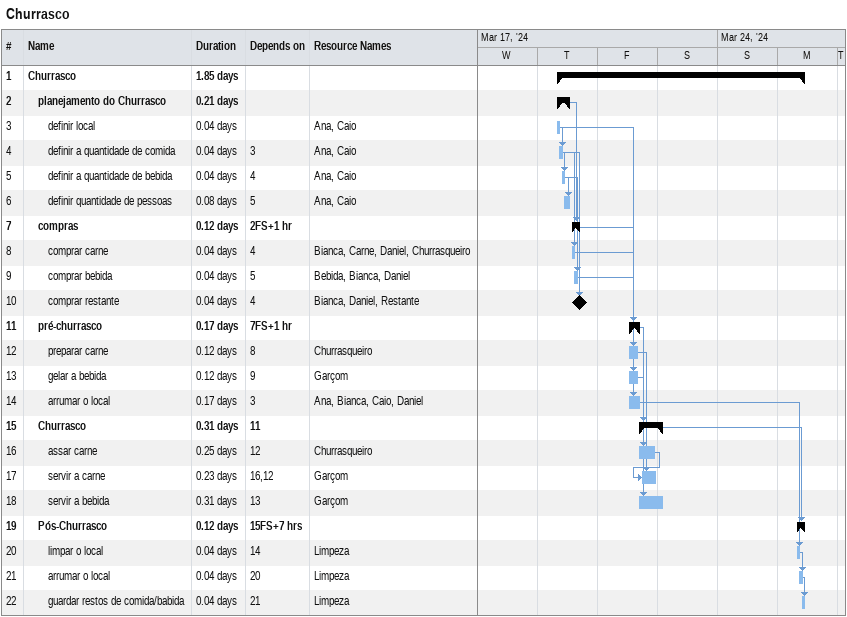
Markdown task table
Churrasco

| ID | Level | Task | Duration | Start | Finish | Predecessors | Resources |
|---|---|---|---|---|---|---|---|
| 1 | 1 | **Churrasco** | 1.85d | 2024-03-21 | 2024-03-25 |  |  |
| 2 | 2 | **planejamento do Churrasco** | 0.21d | 2024-03-21 | 2024-03-21 |  |  |
| 3 | 3 | definir local | 0.04d | 2024-03-21 | 2024-03-21 |  | Ana, Caio |
| 4 | 3 | definir a quantidade de comida | 0.04d | 2024-03-21 | 2024-03-21 | 3 | Ana, Caio |
| 5 | 3 | definir a quantidade de bebida | 0.04d | 2024-03-21 | 2024-03-21 | 4 | Ana, Caio |
| 6 | 3 | definir quantidade de pessoas | 0.08d | 2024-03-21 | 2024-03-21 | 5 | Ana, Caio |
| 7 | 2 | **compras** | 0.12d | 2024-03-21 | 2024-03-21 | 2FS+1h |  |
| 8 | 3 | comprar carne | 0.04d | 2024-03-21 | 2024-03-21 | 4 | Bianca, Carne, Daniel, Churrasqueiro |
| 9 | 3 | comprar bebida | 0.04d | 2024-03-21 | 2024-03-21 | 5 | Bebida, Bianca, Daniel |
| 10 | 3 | comprar restante | 0.04d | 2024-03-21 | 2024-03-21 | 4 | Bianca, Daniel, Restante |
| 11 | 2 | **pré-churrasco** | 0.17d | 2024-03-22 | 2024-03-22 | 7FS+1h |  |
| 12 | 3 | preparar carne | 0.12d | 2024-03-22 | 2024-03-22 | 8 | Churrasqueiro |
| 13 | 3 | gelar a bebida | 0.12d | 2024-03-22 | 2024-03-22 | 9 | Garçom |
| 14 | 3 | arrumar o local | 0.17d | 2024-03-22 | 2024-03-22 | 3 | Ana, Bianca, Caio, Daniel |
| 15 | 2 | **Churrasco** | 0.31d | 2024-03-22 | 2024-03-23 | 11 |  |
| 16 | 3 | assar carne | 0.25d | 2024-03-22 | 2024-03-22 | 12 | Churrasqueiro |
| 17 | 3 | servir a carne | 0.23d | 2024-03-22 | 2024-03-22 | 16, 12 | Garçom |
| 18 | 3 | servir a bebida | 0.31d | 2024-03-22 | 2024-03-23 | 13 | Garçom |
| 19 | 2 | **Pós-Churrasco** | 0.12d | 2024-03-25 | 2024-03-25 | 15FS+7h |  |
| 20 | 3 | limpar o local | 0.04d | 2024-03-25 | 2024-03-25 | 14 | Limpeza |
| 21 | 3 | arrumar o local | 0.04d | 2024-03-25 | 2024-03-25 | 20 | Limpeza |
| 22 | 3 | guardar restos de comida/babida | 0.04d | 2024-03-25 | 2024-03-25 | 21 | Limpeza |
